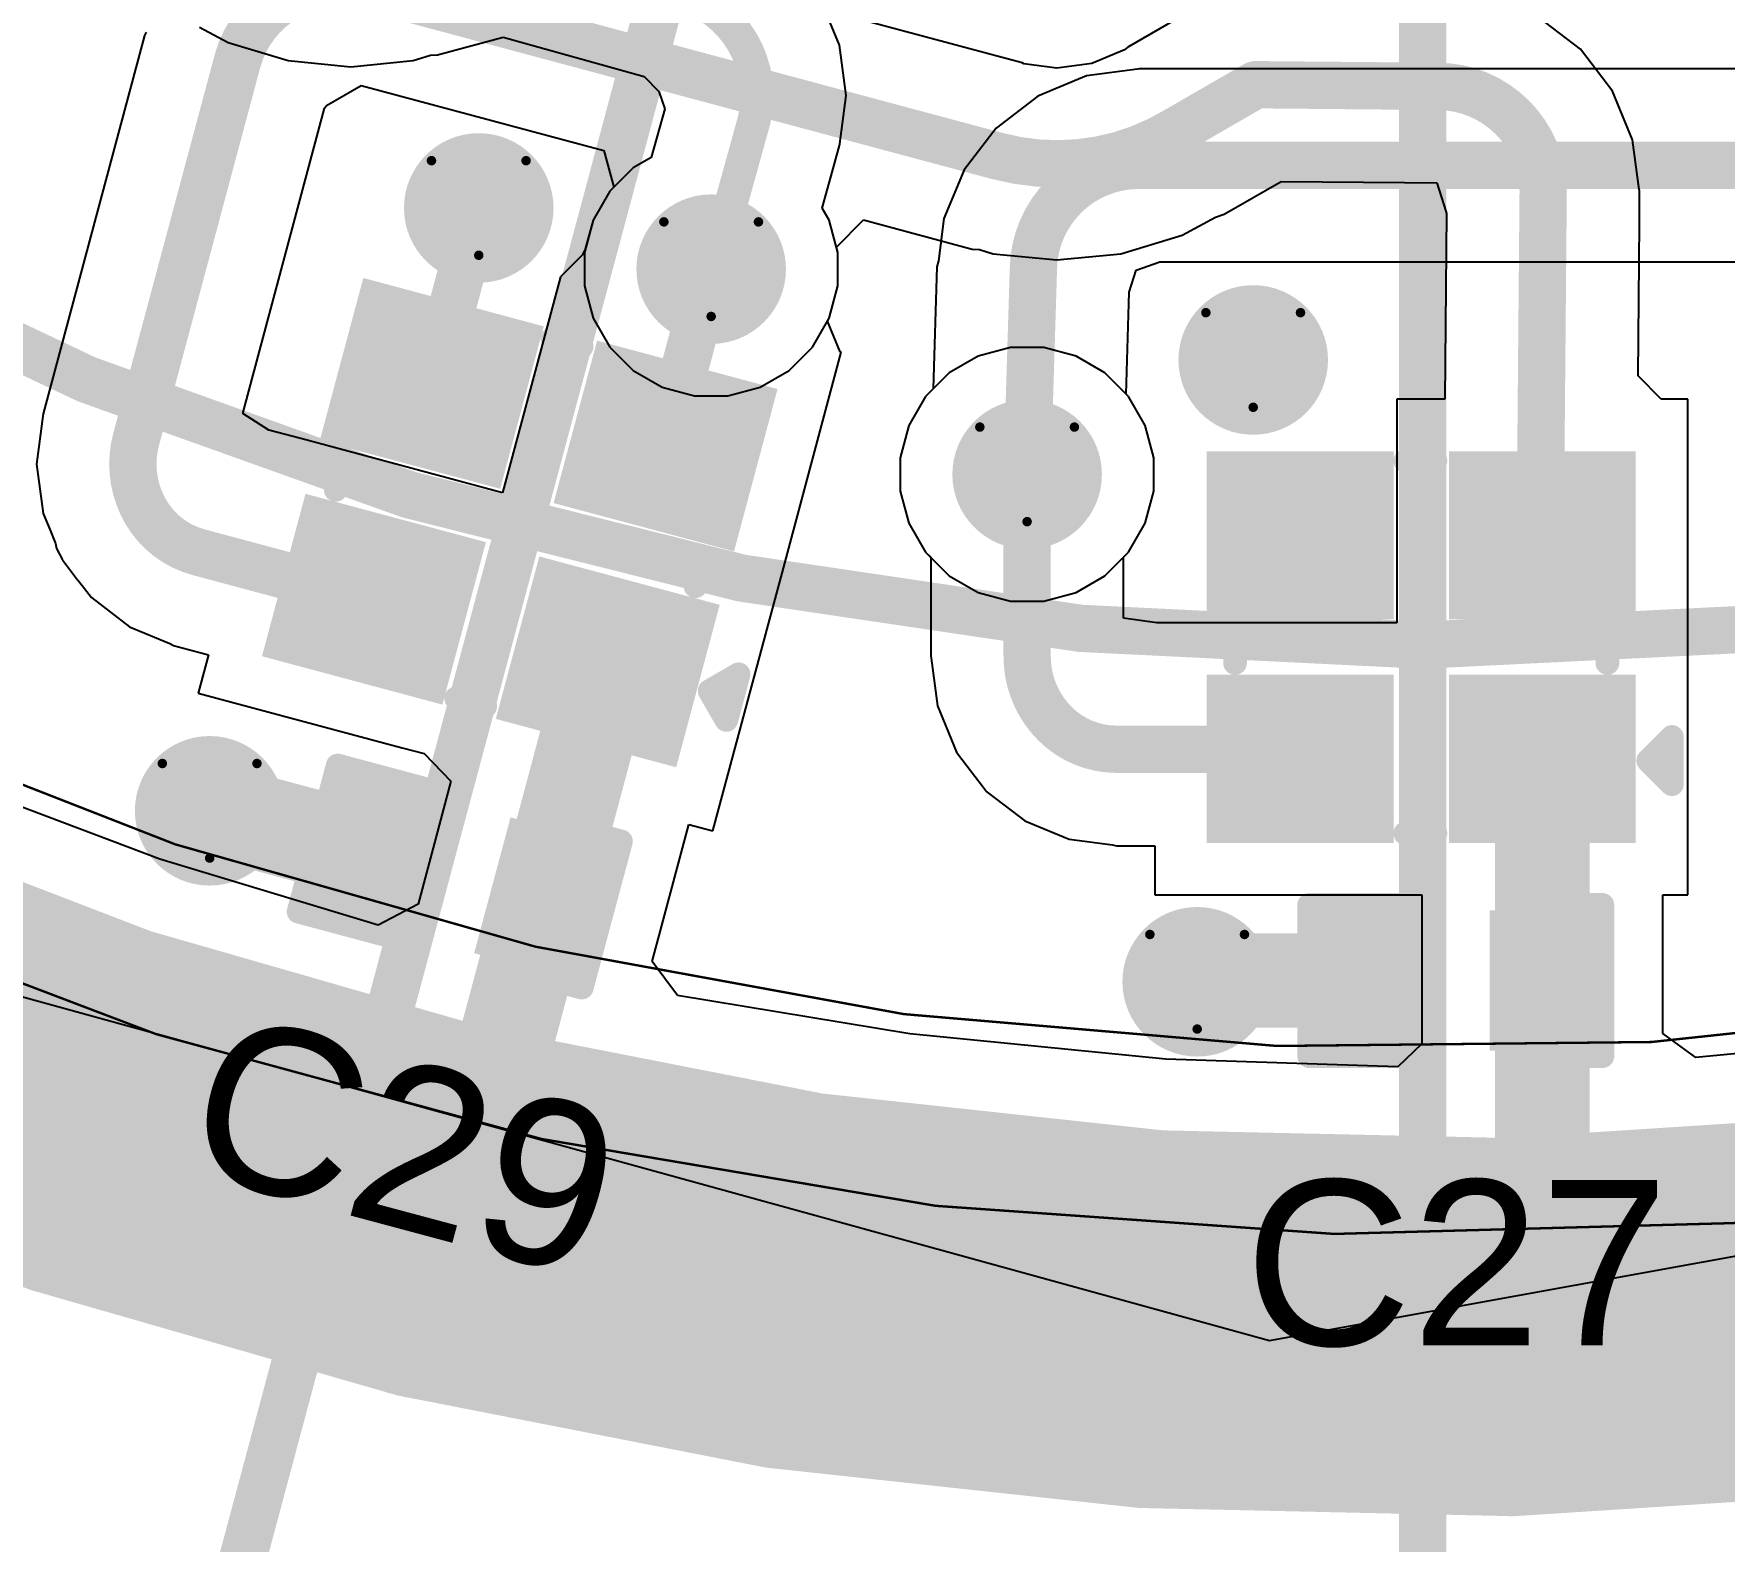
# Model space of a CAD drawing. Header units: inches. Extents: x -7 to 348, y -14 to 159.
# Drawn here: x 28.35 to 37.43, y -4.1 to 4 of the extents above; entities that cross this region are included whole.
import ezdxf

# ---------------------------------------------------------------- set-up
doc = ezdxf.new("R2010")
doc.units = ezdxf.units.IN
for name, color, linetype in [('Bottom Layer', 5, 'Continuous'), ('Bottom Solder', 6, 'Continuous'), ('Dimension', 6, 'Continuous'), ('Drill Drawing', 1, 'Continuous'), ('Fabrication', 76, 'Continuous'), ('Top Layer', 1, 'Continuous'), ('Top Overlay', 2, 'Continuous'), ('Top Paste', 8, 'Continuous'), ('Top Solder', 216, 'Continuous'), ('Via Holes', 16, 'Continuous')]:
    doc.layers.add(name, color=color, linetype=linetype)
doc.styles.add('Arial', font='', dxfattribs={"height": 0.2})
doc.styles.get('Arial').set_extended_font_data('Arial')

msp = doc.modelspace()

# ---------------------------------------------------------------- hatches: boundary and pattern name
at = {"layer": 'Bottom Layer'}
h = msp.add_hatch(color=5, dxfattribs=at)
edge = h.paths.add_edge_path()
edge.add_arc((30.74084022, 3.06484528), 0.2999994, 0, 360)
h = msp.add_hatch(color=5, dxfattribs=at)
edge = h.paths.add_edge_path()
edge.add_arc((31.98903178, 2.73615404), 0.2999994, 0, 360)
h = msp.add_hatch(color=5, dxfattribs=at)
edge = h.paths.add_edge_path()
edge.add_arc((34.90018674, 2.24858072), 0.2999994, 0, 360)
h = msp.add_hatch(color=5, dxfattribs=at)
edge = h.paths.add_edge_path()
edge.add_arc((33.68595498, 1.63403026), 0.2999994, 0, 360)
h = msp.add_hatch(color=5, dxfattribs=at)
edge = h.paths.add_edge_path()
edge.add_arc((29.2955345, -0.17275556), 0.2999994, 0, 360)
h = msp.add_hatch(color=5, dxfattribs=at)
edge = h.paths.add_edge_path()
edge.add_arc((34.5992577, -1.0909935), 0.2999994, 0, 360)
at = {"layer": 'Bottom Solder'}
h = msp.add_hatch(color=6, dxfattribs=at)
edge = h.paths.add_edge_path()
edge.add_arc((30.74084022, 3.06484528), 0.4015993999999999, 0, 360)
h = msp.add_hatch(color=6, dxfattribs=at)
edge = h.paths.add_edge_path()
edge.add_arc((31.98903178, 2.73615404), 0.4015993999999999, 0, 360)
h = msp.add_hatch(color=6, dxfattribs=at)
edge = h.paths.add_edge_path()
edge.add_arc((34.90018674, 2.24858072), 0.4015993999999999, 0, 360)
h = msp.add_hatch(color=6, dxfattribs=at)
edge = h.paths.add_edge_path()
edge.add_arc((33.68595498, 1.63403026), 0.4015993999999999, 0, 360)
h = msp.add_hatch(color=6, dxfattribs=at)
edge = h.paths.add_edge_path()
edge.add_arc((29.2955345, -0.17275556), 0.4015993999999999, 0, 360)
h = msp.add_hatch(color=6, dxfattribs=at)
edge = h.paths.add_edge_path()
edge.add_arc((34.5992577, -1.0909935), 0.4015993999999999, 0, 360)
at = {"layer": 'Top Layer'}
h = msp.add_hatch(color=1, dxfattribs=at)
edge = h.paths.add_edge_path()
edge.add_arc((30.74084022, 3.06484528), 0.2999994, 0, 360)
h = msp.add_hatch(color=1, dxfattribs=at)
edge = h.paths.add_edge_path()
edge.add_arc((31.98903178, 2.73615404), 0.2999994, 0, 360)
for points in [[(30.19266406881197, 2.564392089464854), (30.9654056378135, 2.357336610092935), (30.78423201118803, 1.681187430535146), (30.0114904421865, 1.888242909907064)], [(31.44836386881197, 2.227925909464854), (32.22110543781351, 2.020870430092935), (32.03993181118803, 1.344721250535146), (31.26719024218649, 1.551776729907064)], [(34.75263687, 1.65654101), (35.55263781, 1.65654101), (35.55263781, 0.95653987), (34.75263687, 0.95653987)], [(36.05263681, 1.65654101), (36.85263775, 1.65654101), (36.85263775, 0.95653987), (36.05263681, 0.95653987)], [(29.88208302881197, 1.405280869464854), (30.6548245978135, 1.198225390092935), (30.47365097118803, 0.5220762105351456), (29.70090940218649, 0.7291316899070646)], [(31.13778282881197, 1.068817229464854), (31.9105243978135, 0.8617617500929354), (31.72935077118802, 0.1856125705351457), (30.9566092021865, 0.3926680499070645)], [(34.75263687, 0.4565408699999999), (35.55263781, 0.4565408699999999), (35.55263781, -0.24346027), (34.75263687, -0.24346027)], [(36.05263681, 0.4565408699999999), (36.85263775, 0.4565408699999999), (36.85263775, -0.24346027), (36.05263681, -0.24346027)], [(29.88193234929027, -0.6516954561363429), (30.04628244293037, -0.03833255644278456), (30.48790373070973, -0.156664623863657), (30.32355363706963, -0.7700275235572154)], [(30.78970802929027, -0.8949360161363431), (30.95405812293037, -0.2815731164427845), (31.39567941070973, -0.399905183863657), (31.23132931706963, -1.013268083557215)], [(35.28963224, -1.40184378), (35.28963224, -0.76684378), (35.74683224, -0.76684378), (35.74683224, -1.40184378)], [(36.22943223999999, -1.4018514), (36.22943223999999, -0.7668514), (36.68663223999999, -0.7668514), (36.68663223999999, -1.4018514)]]:
    msp.add_hatch(color=1, dxfattribs=at).paths.add_polyline_path(points)
h = msp.add_hatch(color=1, dxfattribs=at)
edge = h.paths.add_edge_path()
edge.add_arc((34.90018674, 2.24858072), 0.2999994, 0, 360)
h = msp.add_hatch(color=1, dxfattribs=at)
edge = h.paths.add_edge_path()
edge.add_arc((33.68595498, 1.63403026), 0.2999994, 0, 360)
h = msp.add_hatch(color=1, dxfattribs=at)
edge = h.paths.add_edge_path()
edge.add_arc((29.2955345, -0.17275556), 0.2999994, 0, 360)
h = msp.add_hatch(color=1, dxfattribs=at)
edge = h.paths.add_edge_path()
edge.add_arc((34.5992577, -1.0909935), 0.2999994, 0, 360)
at = {"layer": 'Top Paste'}
for points in [[(30.19266406881197, 2.564392089464854), (30.9654056378135, 2.357336610092935), (30.78423201118803, 1.681187430535146), (30.0114904421865, 1.888242909907064)], [(31.44836386881197, 2.227925909464854), (32.22110543781351, 2.020870430092935), (32.03993181118803, 1.344721250535146), (31.26719024218649, 1.551776729907064)], [(34.75263687, 1.65654101), (35.55263781, 1.65654101), (35.55263781, 0.95653987), (34.75263687, 0.95653987)], [(36.05263681, 1.65654101), (36.85263775, 1.65654101), (36.85263775, 0.95653987), (36.05263681, 0.95653987)], [(29.88208302881197, 1.405280869464854), (30.6548245978135, 1.198225390092935), (30.47365097118803, 0.5220762105351456), (29.70090940218649, 0.7291316899070646)], [(31.13778282881197, 1.068817229464854), (31.9105243978135, 0.8617617500929354), (31.72935077118802, 0.1856125705351457), (30.9566092021865, 0.3926680499070645)], [(34.75263687, 0.4565408699999999), (35.55263781, 0.4565408699999999), (35.55263781, -0.24346027), (34.75263687, -0.24346027)], [(36.05263681, 0.4565408699999999), (36.85263775, 0.4565408699999999), (36.85263775, -0.24346027), (36.05263681, -0.24346027)], [(29.88193234929027, -0.6516954561363429), (30.04628244293037, -0.03833255644278456), (30.48790373070973, -0.156664623863657), (30.32355363706963, -0.7700275235572154)], [(30.78970802929027, -0.8949360161363431), (30.95405812293037, -0.2815731164427845), (31.39567941070973, -0.399905183863657), (31.23132931706963, -1.013268083557215)], [(35.28963224, -1.40184378), (35.28963224, -0.76684378), (35.74683224, -0.76684378), (35.74683224, -1.40184378)], [(36.22943223999999, -1.4018514), (36.22943223999999, -0.7668514), (36.68663223999999, -0.7668514), (36.68663223999999, -1.4018514)]]:
    msp.add_hatch(color=8, dxfattribs=at).paths.add_polyline_path(points)
at = {"layer": 'Top Solder'}
for points in [[(30.12082201984342, 2.68882616839824), (31.08983971674689, 2.429178659061489), (30.85607406015658, 1.55675335160176), (29.88705636325311, 1.816400860938511)], [(31.37652181984342, 2.35235998839824), (32.34553951674689, 2.092712479061489), (32.11177386015657, 1.22028717160176), (31.14275616325311, 1.479934680938511)], [(34.65103687, 1.75814101), (35.65423781, 1.75814101), (35.65423781, 0.85493987), (34.65103687, 0.85493987)], [(35.95103681, 1.75814101), (36.95423775, 1.75814101), (36.95423775, 0.85493987), (35.95103681, 0.85493987)], [(29.81024097984342, 1.52971494839824), (30.77925867674688, 1.270067439061489), (30.54549302015658, 0.3976421316017603), (29.57647532325311, 0.6572896409385113)], [(31.06594077984342, 1.19325130839824), (32.03495847674689, 0.9336037990614886), (31.80119282015658, 0.06117849160176025), (30.83217512325311, 0.3208260009385113)], [(34.65103687, 0.5581408699999999), (35.65423781, 0.5581408699999999), (35.65423781, -0.3450602699999999), (34.65103687, -0.3450602699999999)], [(35.95103681, 0.5581408699999999), (36.95423775, 0.5581408699999999), (36.95423775, -0.3450602699999999), (35.95103681, -0.3450602699999999)], [(29.80844780397615, -0.694121778154722), (30.00385612091199, 0.03515198887132615), (30.56138827602384, -0.114238301845278), (30.36597995908801, -0.8435120688713261)], [(30.71622348397615, -0.9373623381547219), (30.91163180091199, -0.2080885711286738), (31.46916395602384, -0.357478861845278), (31.27375563908801, -1.086752628871326)], [(35.22963236, -1.46184366), (35.22963236, -0.7068439), (35.80683212, -0.7068439), (35.80683212, -1.46184366)], [(36.16943236, -1.46185128), (36.16943236, -0.70685152), (36.74663212, -0.70685152), (36.74663212, -1.46185128)]]:
    msp.add_hatch(color=216, dxfattribs=at).paths.add_polyline_path(points)
at = {"layer": 'Via Holes'}
h = msp.add_hatch(color=7, dxfattribs=at)
edge = h.paths.add_edge_path()
edge.add_arc((30.74084022, 3.06484528), 0.1499997, 0, 360)
h = msp.add_hatch(color=7, dxfattribs=at)
edge = h.paths.add_edge_path()
edge.add_arc((31.98903178, 2.73615404), 0.1499997, 0, 360)
h = msp.add_hatch(color=7, dxfattribs=at)
edge = h.paths.add_edge_path()
edge.add_arc((34.90018674, 2.24858072), 0.1499997, 0, 360)
h = msp.add_hatch(color=7, dxfattribs=at)
edge = h.paths.add_edge_path()
edge.add_arc((33.68595498, 1.63403026), 0.1499997, 0, 360)
h = msp.add_hatch(color=7, dxfattribs=at)
edge = h.paths.add_edge_path()
edge.add_arc((29.2955345, -0.17275556), 0.1499997, 0, 360)
h = msp.add_hatch(color=7, dxfattribs=at)
edge = h.paths.add_edge_path()
edge.add_arc((34.5992577, -1.0909935), 0.1499997, 0, 360)

# ---------------------------------------------------------------- linework, layer by layer
at = {"layer": 'Bottom Layer'}
for p, q in [((32.67838524, 3.93915646), (32.57382868, 4.19157658)), ((29.24179572, 4.03659848), (29.39568162, 3.9543482)), ((29.39568162, 3.9543482), (29.71801524, 3.85656836)), ((30.51981958, 3.88720584), (30.8715537, 3.98144746)), ((30.8715537, 3.98144746), (31.6297564, 3.77072906)), ((32.71404683999999, 3.66827308), (32.67838524, 3.93915646)), ((29.71801524, 3.85656836), (30.05323174, 3.82355344)), ((30.05323174, 3.82355344), (30.38844824, 3.85656836)), ((30.38844824, 3.85656836), (30.4810795, 3.88466838)), ((30.4810795, 3.88466838), (30.51981958, 3.88720584)), ((31.6297564, 3.77072906), (31.70858276, 3.69009422)), ((34.00550222, 3.77416568), (33.74407017999999, 3.66587532)), ((34.27835918, 3.81008636), (34.00550222, 3.77416568)), ((34.28684786, 3.81177546), (34.27835918, 3.81008636)), ((37.79226884, 3.811778), (34.28684786, 3.81177546)), ((31.70858276, 3.69009422), (31.73961648, 3.597752519999999)), ((32.67992194, 3.40907878), (32.71404683999999, 3.66827308)), ((33.74407017999999, 3.66587532), (33.51957482, 3.49361252)), ((31.73961648, 3.597752519999999), (31.66722902, 3.33671418)), ((33.51957482, 3.49361252), (33.34731202, 3.26911716)), ((32.63417908, 3.23783198), (32.679005, 3.39946742)), ((32.679005, 3.39946742), (32.67992701999999, 3.40907878)), ((32.67992701999999, 3.40907878), (32.67992194, 3.40907878)), ((31.57088681999999, 3.28109072), (31.44409509999999, 3.154299)), ((31.66722902, 3.33671418), (31.57088681999999, 3.28109072)), ((33.34731202, 3.26911716), (33.23902166, 3.00768512)), ((32.58601814, 3.06414678), (32.63417908, 3.23783198)), ((31.44409509999999, 3.154299), (31.35444072, 2.99901102)), ((31.35444072, 2.99901102), (31.30803238, 2.82580842)), ((32.62362284, 2.99901102), (32.58601814, 3.06414678)), ((32.67003118, 2.82580842), (32.62362284, 2.99901102)), ((33.23902166, 3.00768512), (33.20923, 2.78137874)), ((31.30803238, 2.82580842), (31.30803238, 2.64649966)), ((32.67003118, 2.64649966), (32.67003118, 2.82580842)), ((33.20182081999999, 2.7492833), (33.18177514, 2.09293206)), ((33.20923, 2.78137874), (33.20182081999999, 2.7492833)), ((34.2340311, 2.61255002), (34.27209554, 2.73025362)), ((34.27209554, 2.73025362), (34.39836656, 2.77587202)), ((34.39836656, 2.77587202), (37.79225868, 2.77587456)), ((31.30803238, 2.64649966), (31.35444072, 2.47329706)), ((32.62362284, 2.47329706), (32.67003118, 2.64649966)), ((34.21733313999999, 2.06573374), (34.2340311, 2.61255002)), ((31.35444072, 2.47329706), (31.44409509999999, 2.31800908)), ((32.53396846, 2.31800908), (32.62362284, 2.47329706)), ((31.44409509999999, 2.31800908), (31.57088681999999, 2.19121736)), ((32.40717674, 2.19121736), (32.53396846, 2.31800908)), ((31.57088681999999, 2.19121736), (31.7261748, 2.10156298)), ((32.25188876, 2.10156298), (32.40717674, 2.19121736)), ((31.7261748, 2.10156298), (31.8993774, 2.05515464)), ((32.07868616, 2.05515464), (32.25188876, 2.10156298)), ((33.18177514, 2.09293206), (33.1410183, 2.05217522)), ((31.8993774, 2.05515464), (32.07868616, 2.05515464)), ((33.1410183, 2.05217522), (33.05136392, 1.89688724)), ((34.23089166, 2.05217522), (34.21733313999999, 2.06573374)), ((34.32054604, 1.89688724), (34.23089166, 2.05217522)), ((33.05136392, 1.89688724), (33.00495557999999, 1.72368464)), ((34.36695438, 1.72368464), (34.32054604, 1.89688724)), ((33.00495557999999, 1.72368464), (33.00495557999999, 1.54437588)), ((34.36695438, 1.54437588), (34.36695438, 1.72368464)), ((33.00495557999999, 1.54437588), (33.05136392, 1.37117328)), ((34.32054604, 1.37117328), (34.36695438, 1.54437588)), ((33.05136392, 1.37117328), (33.1410183, 1.2158853)), ((34.23089166, 1.2158853), (34.32054604, 1.37117328)), ((33.1410183, 1.2158853), (33.26781002, 1.08909358)), ((34.10409994, 1.08909358), (34.23089166, 1.2158853)), ((33.26781002, 1.08909358), (33.423098, 0.9994392)), ((33.423098, 0.9994392), (33.5963006, 0.95303086)), ((33.77560936, 0.95303086), (33.94881196, 0.9994392)), ((33.94881196, 0.9994392), (34.10409994, 1.08909358)), ((33.5963006, 0.95303086), (33.77560936, 0.95303086))]:
    msp.add_line(p, q, dxfattribs=at)
for points in [[(31.81510274, 4.2164889, 0.1778, 0.1778, -0.4105589686091919), (32.21745652, 3.52746818, 0.1778, 0.1778, 0)], [(31.99724614, 2.73387566, 0.1778, 0.1778, 0), (32.21731936, 3.52749358, 0.1778, 0.1778, 0)], [(33.71939662, 2.7334718, 0.254, 0.254, -0.4113535420624389), (34.2868504, 3.29382628, 0.254, 0.254, 0)], [(34.28684786, 3.29382374, 0.254, 0.254, 0), (37.79226884, 3.29382628, 0.254, 0.254, 0)], [(33.68595498, 1.63403026, 0.254, 0.254, 0), (33.71953124, 2.7334718, 0.254, 0.254, 0)]]:
    msp.add_lwpolyline(points, format="xyseb", dxfattribs=at)
for points in [[(32.17286936, 3.52749358, 0.08889999999999999, 0.08889999999999999, 1), (32.26176936, 3.52749358, 0.08889999999999999, 0.08889999999999999, 1)], [(32.17300652, 3.52746818, 0.08889999999999999, 0.08889999999999999, 1), (32.26190652, 3.52746818, 0.08889999999999999, 0.08889999999999999, 1)], [(34.22334786, 3.29382374, 0.127, 0.127, 1), (34.35034786, 3.29382374, 0.127, 0.127, 1)], [(34.22335039999999, 3.29382628, 0.127, 0.127, 1), (34.3503504, 3.29382628, 0.127, 0.127, 1)], [(31.95279614, 2.73387566, 0.08889999999999999, 0.08889999999999999, 1), (32.04169614, 2.73387566, 0.08889999999999999, 0.08889999999999999, 1)], [(33.65589661999999, 2.7334718, 0.127, 0.127, 1), (33.78289662, 2.7334718, 0.127, 0.127, 1)], [(33.65603124, 2.7334718, 0.127, 0.127, 1), (33.78303124, 2.7334718, 0.127, 0.127, 1)], [(33.62245497999999, 1.63403026, 0.127, 0.127, 1), (33.74945498, 1.63403026, 0.127, 0.127, 1)]]:
    msp.add_lwpolyline(points, format="xyseb", close=True, dxfattribs=at)
at = {"layer": 'Dimension'}
for points in [[(35.81033478, 46.4669251, 0.254, 0.254, 0), (35.81100533999999, -6.45006076, 0.254, 0.254, 0)], [(29.16305064, -5.34743914, 0.254, 0.254, 0), (42.36282611999999, 43.91477628, 0.254, 0.254, 0)]]:
    msp.add_lwpolyline(points, format="xyseb", dxfattribs=at)
for points in [[(58.31000022, 19.46699942, 0.254, 0.254, 1), (13.30999878, 19.46699942, 0.254, 0.254, 1)], [(54.56033537999999, 19.46692576, 0.254, 0.254, 1), (17.06033418, 19.46692576, 0.254, 0.254, 1)]]:
    msp.add_lwpolyline(points, format="xyseb", close=True, dxfattribs=at)
at = {"layer": 'Drill Drawing'}
for points in [[(30.48684022, 3.31884528, 0.0508, 0.0508, 0), (30.99484022, 3.31884528, 0.0508, 0.0508, 0)], [(30.48684022, 3.31884528, 0.0508, 0.0508, 0), (30.74084022, 2.81084528, 0.0508, 0.0508, 0)], [(30.74084022, 2.81084528, 0.0508, 0.0508, 0), (30.99484022, 3.31884528, 0.0508, 0.0508, 0)], [(31.73503178, 2.99015404, 0.0508, 0.0508, 0), (32.24303178, 2.99015404, 0.0508, 0.0508, 0)], [(31.73503178, 2.99015404, 0.0508, 0.0508, 0), (31.98903178, 2.48215404, 0.0508, 0.0508, 0)], [(31.98903178, 2.48215404, 0.0508, 0.0508, 0), (32.24303178, 2.99015404, 0.0508, 0.0508, 0)], [(34.64618674, 2.50258072, 0.0508, 0.0508, 0), (35.15418674, 2.50258072, 0.0508, 0.0508, 0)], [(34.64618674, 2.50258072, 0.0508, 0.0508, 0), (34.90018674, 1.99458072, 0.0508, 0.0508, 0)], [(34.90018674, 1.99458072, 0.0508, 0.0508, 0), (35.15418674, 2.50258072, 0.0508, 0.0508, 0)], [(33.43195498, 1.88803026, 0.0508, 0.0508, 0), (33.93995498, 1.88803026, 0.0508, 0.0508, 0)], [(33.43195498, 1.88803026, 0.0508, 0.0508, 0), (33.68595498, 1.38003026, 0.0508, 0.0508, 0)], [(33.68595498, 1.38003026, 0.0508, 0.0508, 0), (33.93995498, 1.88803026, 0.0508, 0.0508, 0)], [(29.0415345, 0.08124443999999999, 0.0508, 0.0508, 0), (29.5495345, 0.08124443999999999, 0.0508, 0.0508, 0)], [(29.0415345, 0.08124443999999999, 0.0508, 0.0508, 0), (29.2955345, -0.42675556, 0.0508, 0.0508, 0)], [(29.2955345, -0.42675556, 0.0508, 0.0508, 0), (29.5495345, 0.08124443999999999, 0.0508, 0.0508, 0)], [(34.3452577, -0.8369935000000001, 0.0508, 0.0508, 0), (34.8532577, -0.8369935000000001, 0.0508, 0.0508, 0)], [(34.3452577, -0.8369935000000001, 0.0508, 0.0508, 0), (34.5992577, -1.3449935, 0.0508, 0.0508, 0)], [(34.5992577, -1.3449935, 0.0508, 0.0508, 0), (34.8532577, -0.8369935000000001, 0.0508, 0.0508, 0)]]:
    msp.add_lwpolyline(points, format="xyseb", dxfattribs=at)
for points in [[(30.47414022, 3.31884528, 0.0254, 0.0254, 1), (30.49954022, 3.31884528, 0.0254, 0.0254, 1)], [(30.47414022, 3.31884528, 0.0254, 0.0254, 1), (30.49954022, 3.31884528, 0.0254, 0.0254, 1)], [(30.98214022, 3.31884528, 0.0254, 0.0254, 1), (31.00754022, 3.31884528, 0.0254, 0.0254, 1)], [(30.98214022, 3.31884528, 0.0254, 0.0254, 1), (31.00754022, 3.31884528, 0.0254, 0.0254, 1)], [(31.72233178, 2.99015404, 0.0254, 0.0254, 1), (31.74773178, 2.99015404, 0.0254, 0.0254, 1)], [(31.72233178, 2.99015404, 0.0254, 0.0254, 1), (31.74773178, 2.99015404, 0.0254, 0.0254, 1)], [(32.23033178, 2.99015404, 0.0254, 0.0254, 1), (32.25573178, 2.99015404, 0.0254, 0.0254, 1)], [(32.23033178, 2.99015404, 0.0254, 0.0254, 1), (32.25573178, 2.99015404, 0.0254, 0.0254, 1)], [(30.72814022, 2.81084528, 0.0254, 0.0254, 1), (30.75354022, 2.81084528, 0.0254, 0.0254, 1)], [(30.72814022, 2.81084528, 0.0254, 0.0254, 1), (30.75354022, 2.81084528, 0.0254, 0.0254, 1)], [(31.97633178, 2.48215404, 0.0254, 0.0254, 1), (32.00173178, 2.48215404, 0.0254, 0.0254, 1)], [(31.97633178, 2.48215404, 0.0254, 0.0254, 1), (32.00173178, 2.48215404, 0.0254, 0.0254, 1)], [(34.63348674, 2.50258072, 0.0254, 0.0254, 1), (34.65888674, 2.50258072, 0.0254, 0.0254, 1)], [(34.63348674, 2.50258072, 0.0254, 0.0254, 1), (34.65888674, 2.50258072, 0.0254, 0.0254, 1)], [(35.14148674, 2.50258072, 0.0254, 0.0254, 1), (35.16688674, 2.50258072, 0.0254, 0.0254, 1)], [(35.14148674, 2.50258072, 0.0254, 0.0254, 1), (35.16688674, 2.50258072, 0.0254, 0.0254, 1)], [(34.88748674, 1.99458072, 0.0254, 0.0254, 1), (34.91288674, 1.99458072, 0.0254, 0.0254, 1)], [(34.88748674, 1.99458072, 0.0254, 0.0254, 1), (34.91288674, 1.99458072, 0.0254, 0.0254, 1)], [(33.41925498, 1.88803026, 0.0254, 0.0254, 1), (33.44465498, 1.88803026, 0.0254, 0.0254, 1)], [(33.41925498, 1.88803026, 0.0254, 0.0254, 1), (33.44465498, 1.88803026, 0.0254, 0.0254, 1)], [(33.92725497999999, 1.88803026, 0.0254, 0.0254, 1), (33.95265498, 1.88803026, 0.0254, 0.0254, 1)], [(33.92725497999999, 1.88803026, 0.0254, 0.0254, 1), (33.95265498, 1.88803026, 0.0254, 0.0254, 1)], [(33.67325498, 1.38003026, 0.0254, 0.0254, 1), (33.69865498, 1.38003026, 0.0254, 0.0254, 1)], [(33.67325498, 1.38003026, 0.0254, 0.0254, 1), (33.69865498, 1.38003026, 0.0254, 0.0254, 1)], [(29.02883449999999, 0.08124443999999999, 0.0254, 0.0254, 1), (29.0542345, 0.08124443999999999, 0.0254, 0.0254, 1)], [(29.02883449999999, 0.08124443999999999, 0.0254, 0.0254, 1), (29.0542345, 0.08124443999999999, 0.0254, 0.0254, 1)], [(29.5368345, 0.08124443999999999, 0.0254, 0.0254, 1), (29.5622345, 0.08124443999999999, 0.0254, 0.0254, 1)], [(29.5368345, 0.08124443999999999, 0.0254, 0.0254, 1), (29.5622345, 0.08124443999999999, 0.0254, 0.0254, 1)], [(29.2828345, -0.42675556, 0.0254, 0.0254, 1), (29.3082345, -0.42675556, 0.0254, 0.0254, 1)], [(29.2828345, -0.42675556, 0.0254, 0.0254, 1), (29.3082345, -0.42675556, 0.0254, 0.0254, 1)], [(34.3325577, -0.8369935000000001, 0.0254, 0.0254, 1), (34.35795769999999, -0.8369935000000001, 0.0254, 0.0254, 1)], [(34.3325577, -0.8369935000000001, 0.0254, 0.0254, 1), (34.35795769999999, -0.8369935000000001, 0.0254, 0.0254, 1)], [(34.8405577, -0.8369935000000001, 0.0254, 0.0254, 1), (34.8659577, -0.8369935000000001, 0.0254, 0.0254, 1)], [(34.8405577, -0.8369935000000001, 0.0254, 0.0254, 1), (34.8659577, -0.8369935000000001, 0.0254, 0.0254, 1)], [(34.5865577, -1.3449935, 0.0254, 0.0254, 1), (34.6119577, -1.3449935, 0.0254, 0.0254, 1)], [(34.5865577, -1.3449935, 0.0254, 0.0254, 1), (34.6119577, -1.3449935, 0.0254, 0.0254, 1)]]:
    msp.add_lwpolyline(points, format="xyseb", close=True, dxfattribs=at)
at = {"layer": 'Fabrication'}
for points in [[(53.19354867999999, 31.33267292, 0.0127, 0.0127, -1.167099627659095), (15.6750893, 13.58702642, 0.0127, 0.0127, 0)], [(53.19354867999999, 31.33267292, 0.0127, 0.0127, -1.167099627659095), (15.6750893, 13.58702642, 0.0127, 0.0127, 0)], [(53.19354867999999, 31.33267292, 0.0127, 0.0127, -1.167099627659095), (15.6750893, 13.58702642, 0.0127, 0.0127, 0)], [(53.19354867999999, 31.33267292, 0.0127, 0.0127, -1.167099627659095), (15.6750893, 13.58702642, 0.0127, 0.0127, 0)], [(54.51114574, 31.13829434, 0.0127, 0.0127, -1.205705075990638), (14.17744688, 15.54997652, 0.0127, 0.0127, 0)], [(54.51114574, 31.13829434, 0.0127, 0.0127, -1.205705075990638), (14.17744688, 15.54997652, 0.0127, 0.0127, 0)]]:
    msp.add_lwpolyline(points, format="xyseb", dxfattribs=at)
at = {"layer": 'Top Layer'}
for p, q in [((33.65892176, 3.8445186), (30.27294936, 4.75178628)), ((34.65483798, 4.175506), (34.22624092, 3.9280592)), ((36.65717586, 3.91737088), (36.43245444, 4.089803859999999)), ((28.95455982, 4.009339199999999), (28.94557076, 3.99110962)), ((28.94557076, 3.99110962), (28.40099222, 1.95867528)), ((34.20862855999999, 3.9136574), (34.03362764, 3.84117088)), ((34.21817896, 3.92098784), (34.20862855999999, 3.9136574)), ((34.22624092, 3.9280592), (34.21817896, 3.92098784)), ((36.82960884, 3.69264946), (36.65717586, 3.91737088)), ((33.66850518, 3.83979166), (33.65892176, 3.8445186)), ((33.8458302, 3.81644652), (33.66850518, 3.83979166)), ((34.03362764, 3.84117088), (33.8458302, 3.81644652)), ((29.9226224, 3.615527439999999), (30.10961466, 3.72310406)), ((30.10961466, 3.72310406), (31.41237812, 3.37402932)), ((36.93800333999999, 3.43096088), (36.82960884, 3.69264946)), ((29.47409904, 1.9611467), (29.9132244, 3.600013119999999)), ((29.9132244, 3.600013119999999), (29.9226224, 3.615527439999999)), ((31.41237812, 3.37402932), (31.46551492, 3.17571882)), ((36.97310106, 3.16434724), (36.93800333999999, 3.43096088)), ((34.74418755999999, 3.03093628), (35.05036424, 3.20770504)), ((35.05036424, 3.20770504), (35.71254224, 3.20156332)), ((35.71254224, 3.20156332), (35.885882, 3.19995296)), ((35.885882, 3.19995296), (35.93496496, 3.04792888)), ((31.44409509999999, 3.154299), (31.35444072, 2.99901102)), ((31.46551492, 3.17571882), (31.44409509999999, 3.154299)), ((36.97349984, 3.16225174), (36.97310106, 3.16434724)), ((36.9744625, 3.1622619), (36.97349984, 3.16225174)), ((36.97400022, 2.98509182), (36.97546072, 3.15195966)), ((36.97561566, 3.15647832), (36.9744625, 3.1622619)), ((36.97521434, 3.15449204), (36.97561566, 3.15647832)), ((36.97546072, 3.15195966), (36.97521434, 3.15449204)), ((31.35444072, 2.99901102), (31.31258914, 2.8428188)), ((32.6621902, 2.85506922), (32.80736644, 3.00024546)), ((32.80736644, 3.00024546), (33.39080952, 2.843911)), ((34.51803104, 2.91920422), (34.69726614, 3.01500794)), ((34.69726614, 3.01500794), (34.74418755999999, 3.03093628)), ((35.93850064, 3.0359096), (35.92980622, 2.03753974)), ((35.93496496, 3.04792888), (35.93850064, 3.0359096)), ((34.1885143, 2.8192476), (34.51803104, 2.91920422)), ((36.96684758, 2.16381076), (36.97400022, 2.98509182)), ((31.31258914, 2.8428188), (31.29584546, 2.81191208)), ((32.67003118, 2.82580842), (32.6621902, 2.85506922)), ((32.67003118, 2.64649966), (32.67003118, 2.82580842)), ((33.39080952, 2.843911), (33.43039288, 2.84131766)), ((33.43039288, 2.84131766), (33.5031461, 2.8192476)), ((33.5031461, 2.8192476), (33.8458302, 2.78549608)), ((33.8458302, 2.78549608), (34.1885143, 2.8192476)), ((31.29584546, 2.81191208), (31.17895466, 2.69455138)), ((31.17895466, 2.69454376), (30.86837362, 1.5354427)), ((31.17895466, 2.69455138), (31.17894958, 2.69454884)), ((31.17894958, 2.69454884), (31.17895466, 2.69454376)), ((32.62362284, 2.47329706), (32.67003118, 2.64649966)), ((32.61371938, 2.45614444), (32.62362284, 2.47329706)), ((32.6817609, 2.29187756), (32.61371938, 2.45614444)), ((32.37714886, 1.13116868), (32.68773244, 2.29027736)), ((32.68773244, 2.29027736), (32.6817609, 2.29187756)), ((33.5963006, 2.31502966), (33.423098, 2.26862132)), ((33.77560936, 2.31502966), (33.5963006, 2.31502966)), ((33.94881196, 2.26862132), (33.77560936, 2.31502966)), ((33.26781002, 2.17896694), (33.1410183, 2.05217522)), ((33.423098, 2.26862132), (33.26781002, 2.17896694)), ((34.10409994, 2.17896694), (33.94881196, 2.26862132)), ((34.23089166, 2.05217522), (34.10409994, 2.17896694)), ((37.09202386, 2.03753974), (36.96684758, 2.16381076)), ((33.1410183, 2.05217522), (33.05136392, 1.89688724)), ((34.32054604, 1.89688724), (34.23089166, 2.05217522)), ((35.92980622, 2.03753974), (35.67163807999999, 2.03753974)), ((35.67163807999999, 2.03753974), (35.67163807999999, 0.8375396)), ((37.23363647999999, 2.03753974), (37.09202386, 2.03753974)), ((37.23363647999999, 0.57554114), (37.23363647999999, 2.03753974)), ((28.40021498, 1.94686174), (28.36635424, 1.68965626)), ((28.40099222, 1.95867528), (28.40021498, 1.94686174)), ((29.61267636, 1.87190888), (29.47409904, 1.9611467)), ((29.784421, 1.82588662), (29.61267636, 1.87190888)), ((30.86837362, 1.5354427), (29.784421, 1.82588662)), ((33.05136392, 1.89688724), (33.00495557999999, 1.72368464)), ((34.36695438, 1.72368464), (34.32054604, 1.89688724)), ((28.36635424, 1.68965626), (28.40137576, 1.42363444)), ((33.00495557999999, 1.72368464), (33.00495557999999, 1.54437588)), ((34.36695438, 1.54437588), (34.36695438, 1.72368464)), ((33.00495557999999, 1.54437588), (33.05136392, 1.37117328)), ((34.32054604, 1.37117328), (34.36695438, 1.54437588)), ((28.40137576, 1.42363444), (28.43846738, 1.33408928)), ((33.05136392, 1.37117328), (33.1410183, 1.2158853)), ((34.23089166, 1.2158853), (34.32054604, 1.37117328)), ((28.43846738, 1.33408928), (28.46805584, 1.262634)), ((28.46805584, 1.262634), (28.47351176, 1.23517406)), ((28.47351176, 1.23517406), (28.50271922, 1.1789664)), ((33.1410183, 1.2158853), (33.16800071999999, 1.18890288)), ((33.16800071999999, 1.18890288), (33.16799564, 0.65881758)), ((34.20390162, 0.8618347000000001), (34.20390416, 1.1888978)), ((34.20390416, 1.1888978), (34.23089166, 1.2158853)), ((28.50271922, 1.1789664), (28.50405018, 1.17573806)), ((28.50405018, 1.17573806), (28.5051246, 1.17433852)), ((28.5051246, 1.17433852), (28.50513222, 1.1743436)), ((28.50513222, 1.1743436), (28.50552846, 1.1744325)), ((28.50552846, 1.1744325), (28.58579754, 1.06713782)), ((31.99875744, -0.2810129), (32.3771514, 1.13116868)), ((32.3771514, 1.13116868), (32.37714886, 1.13116868)), ((28.58579754, 1.06713782), (28.59001648, 1.06432096)), ((28.59001648, 1.06432096), (28.61083432, 1.0371963)), ((28.61083432, 1.0371963), (28.66080374, 0.9720757799999998)), ((28.66080374, 0.9720757799999998), (28.864687, 0.8156295599999999)), ((34.38170161999999, 0.8375396), (34.20390162, 0.8618347000000001)), ((35.67163807999999, 0.8375396), (34.38170161999999, 0.8375396)), ((28.864687, 0.8156295599999999), (29.0812855, 0.72591168)), ((29.0812855, 0.72591168), (29.10181378, 0.7157872399999999)), ((29.10181378, 0.7157872399999999), (29.28942326, 0.66551556)), ((29.28942326, 0.66551556), (29.2342824, 0.45972476)), ((33.16799564, 0.65881758), (33.17036292, 0.64691514)), ((33.17036292, 0.64691514), (33.20417032, 0.39011606)), ((37.23363647999999, -0.624459), (37.23363647999999, 0.57554114)), ((29.2342824, 0.45972476), (30.32994188, 0.16614394)), ((33.20417032, 0.39011606), (33.30685236, 0.14222222)), ((30.32994188, 0.16614394), (30.44724924, 0.13471144)), ((30.44724924, 0.13471144), (30.59134344, -0.014478)), ((33.30685236, 0.14222222), (33.36444178, 0.06717284)), ((23.93499912, 0.0294005), (34.98801485999999, -3.01798228)), ((29.02793788, -0.43214798), (27.7355935, 0.05425694)), ((33.36444178, 0.06717284), (33.4465676, -0.04080763999999999)), ((30.59134344, -0.014478), (30.49548384, -0.3722293799999999)), ((33.4465676, -0.04080763999999999), (33.46742099999999, -0.06823201999999999)), ((33.46742099999999, -0.06823201999999999), (33.46999148, -0.07208265999999999)), ((33.46999148, -0.07208265999999999), (33.47072808, -0.07258558)), ((33.47072808, -0.07258558), (33.4707357, -0.07258049999999999)), ((33.4707357, -0.07258049999999999), (33.47077634, -0.07260844)), ((33.47077634, -0.07260844), (33.60638186, -0.17467326)), ((33.60638186, -0.17467326), (33.67431924, -0.22680422)), ((31.74624588, -0.70737222), (31.86975084, -0.24644604)), ((31.86975084, -0.24644604), (31.99875744, -0.2810129)), ((33.67431924, -0.22680422), (33.91174574, -0.32515048)), ((33.91174574, -0.32515048), (34.14406684, -0.35573462)), ((34.14406684, -0.35573462), (34.16663981999999, -0.3602253399999999)), ((34.16663981999999, -0.3602253399999999), (34.37163813999999, -0.3602253399999999)), ((34.37163813999999, -0.3602253399999999), (34.37163813999999, -0.624459)), ((30.20008438, -0.78771242), (29.02793788, -0.43214798)), ((30.49548384, -0.37224208), (30.46669548, -0.47968408)), ((30.49548384, -0.3722293799999999), (30.49548384, -0.37224208)), ((30.46669294, -0.47968916), (30.41461278, -0.6740575799999999)), ((30.46669548, -0.47968408), (30.46669294, -0.47968916)), ((34.37163813999999, -0.624459), (35.80519636, -0.624459)), ((35.80519636, -0.624459), (35.80519636, -1.4239875)), ((37.1000782, -1.36913112), (37.1000782, -0.624459)), ((37.1000782, -0.624459), (37.23363647999999, -0.624459)), ((30.41461278, -0.6740575799999999), (30.20008438, -0.78771242)), ((31.71745498, -0.8148142199999999), (31.7462408, -0.70738492)), ((31.7462408, -0.70738492), (31.74624588, -0.70737222)), ((31.67241062, -0.9829317399999999), (31.71745498, -0.81482438)), ((31.71745498, -0.81482438), (31.71745498, -0.8148142199999999)), ((31.80762244, -1.1652885), (31.67241062, -0.9829317399999999)), ((33.0565125, -1.37147808), (31.80762244, -1.1652885)), ((34.98801485999999, -3.01798228), (45.47419911999999, -1.1135995)), ((34.43071345999999, -1.50682706), (33.0565125, -1.37147808)), ((35.80519636, -1.4239875), (35.67743182, -1.54763978)), ((37.27788074, -1.49826472), (37.1000782, -1.36913112)), ((38.5651375, -1.37147808), (37.27788074, -1.49826472)), ((35.67743182, -1.54763978), (34.43071345999999, -1.50682706))]:
    msp.add_line(p, q, dxfattribs=at)
for points in [[(29.44574248, 3.85709414, 0.254, 0.254, -0.411353542062439), (30.13889324, 4.25148756, 0.254, 0.254, 0)], [(30.13889324, 4.25148248, 0.254, 0.254, 0), (33.52486563999999, 3.3442148, 0.254, 0.254, 0)], [(28.90164654, 1.8259298, 0.254, 0.254, 0), (29.44587456, 3.85705604, 0.254, 0.254, 0)], [(34.48521424, 3.47949774, 0.254, 0.254, 0), (34.9138113, 3.72694454, 0.254, 0.254, 0)], [(34.9138113, 3.72694454, 0.254, 0.254, 0), (35.89068514, 3.717884359999999, 0.254, 0.254, 0)], [(35.8906826, 3.717886899999999, 0.254, 0.254, -0.4105589686091917), (36.45765632, 3.15647832, 0.254, 0.254, 0)], [(34.4852117, 3.4794952, 0.254, 0.254, -0.2036222772454965), (33.52486818, 3.34420972, 0.254, 0.254, 0)], [(36.44185752, 1.35772652, 0.254, 0.254, 0), (36.4575217, 3.1564707, 0.254, 0.254, 0)], [(30.48844804, 2.12278976, 0.254, 0.254, 0), (30.74086054, 3.0647894, 0.254, 0.254, 0)], [(31.73664214, 1.79409598, 0.254, 0.254, 0), (31.98905209999999, 2.73609054, 0.254, 0.254, 0)], [(28.95204776, 1.43338804, 0.254, 0.254, -0.2007135270102288), (28.90126046, 1.82450486, 0.254, 0.254, 0)], [(28.901263, 1.82449978, 0.254, 0.254, 0), (28.90164654, 1.8259298, 0.254, 0.254, 0)], [(33.68594735999999, 0.6588124999999999, 0.254, 0.254, 0), (33.68595498, 1.63403026, 0.254, 0.254, 0)], [(29.23587244, 1.21608342, 0.254, 0.254, -0.1984661258569603), (28.95204522, 1.43338804, 0.254, 0.254, 0)], [(29.23587244, 1.2160885, 0.254, 0.254, 0), (30.177867, 0.9636785399999999, 0.254, 0.254, 0)], [(31.12086485999999, -0.5398008, 0.508, 0.508, 0), (31.4335668, 0.6272149, 0.508, 0.508, 0)], [(30.54314186, -2.32508552, 2.032, 2.032, -0.06548894191657754), (25.0653423, -0.2186813, 2.032, 2.032, 0)], [(33.83623408, 0.29416756, 0.254, 0.254, -0.2007135270102288), (33.6859499, 0.6588124999999999, 0.254, 0.254, 0)], [(34.16663981999999, 0.15772892, 0.254, 0.254, -0.1984661258569602), (33.8362417, 0.29416756, 0.254, 0.254, 0)], [(34.16663728, 0.15772638, 0.254, 0.254, 0), (35.14186012, 0.15772892, 0.254, 0.254, 0)], [(36.45263728, -1.10164372, 0.508, 0.508, 0), (36.45263728, 0.1065403, 0.508, 0.508, 0)], [(29.35275562, -0.18121884, 0.508, 0.508, 0), (30.0867826, -0.37788596, 0.508, 0.508, 0)], [(31.09207396, -0.6472555, 0.508, 0.508, 0), (31.12086485999999, -0.5398008, 0.508, 0.508, 0)], [(30.6549933, -2.2784816, 0.508, 0.508, 0), (31.09207396, -0.6472555, 0.508, 0.508, 0)], [(34.65671758, -1.08435902, 0.508, 0.508, 0), (35.41663478, -1.08434378, 0.508, 0.508, 0)], [(36.45263728, -1.10164372, 0.508, 0.508, 0), (36.45264236, -2.9016579, 0.508, 0.508, 0)], [(42.09649949999999, -2.0545806, 2.032, 2.032, -0.06566084460124648), (36.28023224, -2.945511, 2.032, 2.032, 0)], [(36.28023224, -2.945511, 2.032, 2.032, -0.06438288977116544), (30.54314186, -2.32508552, 2.032, 2.032, 0)]]:
    msp.add_lwpolyline(points, format="xyseb", dxfattribs=at)
for points in [[(29.38224248, 3.85709414, 0.127, 0.127, 1), (29.50924248, 3.85709414, 0.127, 0.127, 1)], [(29.38237456, 3.85705604, 0.127, 0.127, 1), (29.50937456, 3.85705604, 0.127, 0.127, 1)], [(34.85031129999999, 3.72694454, 0.127, 0.127, 1), (34.9773113, 3.72694454, 0.127, 0.127, 1)], [(34.85031129999999, 3.72694454, 0.127, 0.127, 1), (34.9773113, 3.72694454, 0.127, 0.127, 1)], [(35.8271826, 3.717886899999999, 0.127, 0.127, 1), (35.9541826, 3.717886899999999, 0.127, 0.127, 1)], [(35.82718514, 3.717884359999999, 0.127, 0.127, 1), (35.95418514, 3.717884359999999, 0.127, 0.127, 1)], [(34.4217117, 3.4794952, 0.127, 0.127, 1), (34.5487117, 3.4794952, 0.127, 0.127, 1)], [(34.42171424, 3.47949774, 0.127, 0.127, 1), (34.54871424, 3.47949774, 0.127, 0.127, 1)], [(33.46136564, 3.3442148, 0.127, 0.127, 1), (33.58836563999999, 3.3442148, 0.127, 0.127, 1)], [(33.46136818, 3.34420972, 0.127, 0.127, 1), (33.58836818, 3.34420972, 0.127, 0.127, 1)], [(36.3940217, 3.1564707, 0.127, 0.127, 1), (36.5210217, 3.1564707, 0.127, 0.127, 1)], [(36.39415631999999, 3.15647832, 0.127, 0.127, 1), (36.52115632, 3.15647832, 0.127, 0.127, 1)], [(30.67736054, 3.0647894, 0.127, 0.127, 1), (30.80436054, 3.0647894, 0.127, 0.127, 1)], [(31.9255521, 2.73609054, 0.127, 0.127, 1), (32.0525521, 2.73609054, 0.127, 0.127, 1)], [(30.42494804, 2.12278976, 0.127, 0.127, 1), (30.55194804, 2.12278976, 0.127, 0.127, 1)], [(28.83776046, 1.82450486, 0.127, 0.127, 1), (28.96476046, 1.82450486, 0.127, 0.127, 1)], [(28.837763, 1.82449978, 0.127, 0.127, 1), (28.964763, 1.82449978, 0.127, 0.127, 1)], [(28.83814654, 1.8259298, 0.127, 0.127, 1), (28.96514654, 1.8259298, 0.127, 0.127, 1)], [(28.83814654, 1.8259298, 0.127, 0.127, 1), (28.96514654, 1.8259298, 0.127, 0.127, 1)], [(31.67314214, 1.79409598, 0.127, 0.127, 1), (31.80014214, 1.79409598, 0.127, 0.127, 1)], [(33.62245497999999, 1.63403026, 0.127, 0.127, 1), (33.74945498, 1.63403026, 0.127, 0.127, 1)], [(28.88854522, 1.43338804, 0.127, 0.127, 1), (29.01554522, 1.43338804, 0.127, 0.127, 1)], [(28.88854776, 1.43338804, 0.127, 0.127, 1), (29.01554776, 1.43338804, 0.127, 0.127, 1)], [(36.37835752, 1.35772652, 0.127, 0.127, 1), (36.50535752, 1.35772652, 0.127, 0.127, 1)], [(29.17237244, 1.2160885, 0.127, 0.127, 1), (29.29937244, 1.2160885, 0.127, 0.127, 1)], [(29.17237244, 1.21608342, 0.127, 0.127, 1), (29.29937244, 1.21608342, 0.127, 0.127, 1)], [(30.114367, 0.9636785399999999, 0.127, 0.127, 1), (30.241367, 0.9636785399999999, 0.127, 0.127, 1)], [(31.3065668, 0.6272149, 0.254, 0.254, 1), (31.5605668, 0.6272149, 0.254, 0.254, 1)], [(33.62244736, 0.6588124999999999, 0.127, 0.127, 1), (33.74944736, 0.6588124999999999, 0.127, 0.127, 1)], [(33.6224499, 0.6588124999999999, 0.127, 0.127, 1), (33.74944989999999, 0.6588124999999999, 0.127, 0.127, 1)], [(33.77273408, 0.29416756, 0.127, 0.127, 1), (33.89973407999999, 0.29416756, 0.127, 0.127, 1)], [(33.7727417, 0.29416756, 0.127, 0.127, 1), (33.8997417, 0.29416756, 0.127, 0.127, 1)], [(34.10313728, 0.15772638, 0.127, 0.127, 1), (34.23013728, 0.15772638, 0.127, 0.127, 1)], [(34.10313982, 0.15772892, 0.127, 0.127, 1), (34.23013982, 0.15772892, 0.127, 0.127, 1)], [(35.07836012, 0.15772892, 0.127, 0.127, 1), (35.20536011999999, 0.15772892, 0.127, 0.127, 1)], [(36.32563728, 0.1065403, 0.254, 0.254, 1), (36.57963728, 0.1065403, 0.254, 0.254, 1)], [(29.22575562, -0.18121884, 0.254, 0.254, 1), (29.47975562, -0.18121884, 0.254, 0.254, 1)], [(29.9597826, -0.37788596, 0.254, 0.254, 1), (30.2137826, -0.37788596, 0.254, 0.254, 1)], [(30.99386486, -0.5398008, 0.254, 0.254, 1), (31.24786486, -0.5398008, 0.254, 0.254, 1)], [(30.99386486, -0.5398008, 0.254, 0.254, 1), (31.24786486, -0.5398008, 0.254, 0.254, 1)], [(30.96507396, -0.6472555, 0.254, 0.254, 1), (31.21907396, -0.6472555, 0.254, 0.254, 1)], [(30.96507396, -0.6472555, 0.254, 0.254, 1), (31.21907396, -0.6472555, 0.254, 0.254, 1)], [(34.52971758, -1.08435902, 0.254, 0.254, 1), (34.78371757999999, -1.08435902, 0.254, 0.254, 1)], [(35.28963478, -1.08434378, 0.254, 0.254, 1), (35.54363478, -1.08434378, 0.254, 0.254, 1)], [(36.32563728, -1.10164372, 0.254, 0.254, 1), (36.57963728, -1.10164372, 0.254, 0.254, 1)], [(36.32563728, -1.10164372, 0.254, 0.254, 1), (36.57963728, -1.10164372, 0.254, 0.254, 1)], [(30.03514186, -2.32508552, 1.016, 1.016, 1), (31.05114185999999, -2.32508552, 1.016, 1.016, 1)], [(30.03514186, -2.32508552, 1.016, 1.016, 1), (31.05114185999999, -2.32508552, 1.016, 1.016, 1)], [(35.77223223999999, -2.945511, 1.016, 1.016, 1), (36.78823224, -2.945511, 1.016, 1.016, 1)], [(35.77223223999999, -2.945511, 1.016, 1.016, 1), (36.78823224, -2.945511, 1.016, 1.016, 1)], [(30.5279933, -2.2784816, 0.254, 0.254, 1), (30.7819933, -2.2784816, 0.254, 0.254, 1)], [(36.32564236, -2.9016579, 0.254, 0.254, 1), (36.57964235999999, -2.9016579, 0.254, 0.254, 1)]]:
    msp.add_lwpolyline(points, format="xyseb", close=True, dxfattribs=at)
at = {"layer": 'Top Overlay'}
for points in [[(31.13714372, 2.36308138, 0.127, 0.127, 0), (31.29343246, 2.32120948, 0.127, 0.127, 0)], [(29.9729271, 1.55113736, 0.127, 0.127, 0), (30.01480408, 1.70742356, 0.127, 0.127, 0)], [(35.71703549999999, 1.70653964, 0.127, 0.127, 0), (35.87883604, 1.70653964, 0.127, 0.127, 0)], [(31.90477236, 1.0335006, 0.127, 0.127, 0), (31.94665188, 1.1897868, 0.127, 0.127, 0)], [(34.80263804, 0.6209385599999999, 0.127, 0.127, 0), (34.80263804, 0.7827390999999999, 0.127, 0.127, 0)], [(36.80263403999999, 0.6209385599999999, 0.127, 0.127, 0), (36.80263403999999, 0.7827390999999999, 0.127, 0.127, 0)], [(31.98088854, 0.47062136, 0.127, 0.127, 0), (32.13643052, 0.56042306, 0.127, 0.127, 0)], [(32.07069024, 0.31507938, 0.127, 0.127, 0), (32.13643052, 0.56042306, 0.127, 0.127, 0)], [(30.61950696, 0.43123612, 0.127, 0.127, 0), (30.77579316, 0.3893566, 0.127, 0.127, 0)], [(31.98088854, 0.47062136, 0.127, 0.127, 0), (32.07069024, 0.31507938, 0.127, 0.127, 0)], [(37.02183604, 0.0969391, 0.127, 0.127, 0), (37.14883604, 0.2239391, 0.127, 0.127, 0)], [(37.14883604, -0.0300609, 0.127, 0.127, 0), (37.14883604, 0.2239391, 0.127, 0.127, 0)], [(29.77305196, -0.71455788, 0.127, 0.127, 0), (29.98341984, 0.07054596, 0.127, 0.127, 0)], [(29.98341984, 0.07054596, 0.127, 0.127, 0), (30.47410974, -0.0609346, 0.127, 0.127, 0)], [(37.02183604, 0.0969391, 0.127, 0.127, 0), (37.14883604, -0.0300609, 0.127, 0.127, 0)], [(31.0138699, -0.2055622, 0.127, 0.127, 0), (31.5045598, -0.33704276, 0.127, 0.127, 0)], [(35.71703549999999, -0.2934589, 0.127, 0.127, 0), (35.87883604, -0.2934589, 0.127, 0.127, 0)], [(31.29419192, -1.1221466, 0.127, 0.127, 0), (31.5045598, -0.33704276, 0.127, 0.127, 0)], [(35.20072716, -1.49074378, 0.127, 0.127, 0), (35.20073224, -0.67794378, 0.127, 0.127, 0)], [(35.20073224, -0.67794378, 0.127, 0.127, 0), (35.70872716, -0.6779386999999999, 0.127, 0.127, 0)], [(36.26753224, -0.67794632, 0.127, 0.127, 0), (36.77552716, -0.67794378, 0.127, 0.127, 0)], [(36.77552716, -1.49074378, 0.127, 0.127, 0), (36.77552716, -0.67794378, 0.127, 0.127, 0)], [(29.77305196, -0.71455788, 0.127, 0.127, 0), (30.26374186, -0.84603844, 0.127, 0.127, 0)], [(30.80350202, -0.9906660399999999, 0.127, 0.127, 0), (31.29419192, -1.1221466, 0.127, 0.127, 0)], [(35.20072716, -1.49074378, 0.127, 0.127, 0), (35.7087297, -1.49074378, 0.127, 0.127, 0)], [(36.26752716, -1.4907514, 0.127, 0.127, 0), (36.77552716, -1.49074378, 0.127, 0.127, 0)]]:
    msp.add_lwpolyline(points, format="xyseb", dxfattribs=at)
for points in [[(31.10539372, 2.36308138, 0.0635, 0.0635, 1), (31.16889372, 2.36308138, 0.0635, 0.0635, 1)], [(31.26168246, 2.32120948, 0.0635, 0.0635, 1), (31.32518246, 2.32120948, 0.0635, 0.0635, 1)], [(29.98305408, 1.70742356, 0.0635, 0.0635, 1), (30.04655408, 1.70742356, 0.0635, 0.0635, 1)], [(35.6852855, 1.70653964, 0.0635, 0.0635, 1), (35.7487855, 1.70653964, 0.0635, 0.0635, 1)], [(35.84708603999999, 1.70653964, 0.0635, 0.0635, 1), (35.91058604, 1.70653964, 0.0635, 0.0635, 1)], [(29.9411771, 1.55113736, 0.0635, 0.0635, 1), (30.00467709999999, 1.55113736, 0.0635, 0.0635, 1)], [(31.91490188, 1.1897868, 0.0635, 0.0635, 1), (31.97840188, 1.1897868, 0.0635, 0.0635, 1)], [(31.87302236, 1.0335006, 0.0635, 0.0635, 1), (31.93652236, 1.0335006, 0.0635, 0.0635, 1)], [(34.77088804, 0.7827390999999999, 0.0635, 0.0635, 1), (34.83438803999999, 0.7827390999999999, 0.0635, 0.0635, 1)], [(36.77088404, 0.7827390999999999, 0.0635, 0.0635, 1), (36.83438404, 0.7827390999999999, 0.0635, 0.0635, 1)], [(34.77088804, 0.6209385599999999, 0.0635, 0.0635, 1), (34.83438803999999, 0.6209385599999999, 0.0635, 0.0635, 1)], [(36.77088404, 0.6209385599999999, 0.0635, 0.0635, 1), (36.83438404, 0.6209385599999999, 0.0635, 0.0635, 1)], [(32.10468052, 0.56042306, 0.0635, 0.0635, 1), (32.16818051999999, 0.56042306, 0.0635, 0.0635, 1)], [(32.10468052, 0.56042306, 0.0635, 0.0635, 1), (32.16818051999999, 0.56042306, 0.0635, 0.0635, 1)], [(30.58775696, 0.43123612, 0.0635, 0.0635, 1), (30.65125696, 0.43123612, 0.0635, 0.0635, 1)], [(31.94913854, 0.47062136, 0.0635, 0.0635, 1), (32.01263854, 0.47062136, 0.0635, 0.0635, 1)], [(31.94913854, 0.47062136, 0.0635, 0.0635, 1), (32.01263854, 0.47062136, 0.0635, 0.0635, 1)], [(30.74404316, 0.3893566, 0.0635, 0.0635, 1), (30.80754316, 0.3893566, 0.0635, 0.0635, 1)], [(32.03894024, 0.31507938, 0.0635, 0.0635, 1), (32.10244024, 0.31507938, 0.0635, 0.0635, 1)], [(32.03894024, 0.31507938, 0.0635, 0.0635, 1), (32.10244024, 0.31507938, 0.0635, 0.0635, 1)], [(37.11708604, 0.2239391, 0.0635, 0.0635, 1), (37.18058603999999, 0.2239391, 0.0635, 0.0635, 1)], [(37.11708604, 0.2239391, 0.0635, 0.0635, 1), (37.18058603999999, 0.2239391, 0.0635, 0.0635, 1)], [(29.95166984, 0.07054596, 0.0635, 0.0635, 1), (30.01516984, 0.07054596, 0.0635, 0.0635, 1)], [(29.95166984, 0.07054596, 0.0635, 0.0635, 1), (30.01516984, 0.07054596, 0.0635, 0.0635, 1)], [(36.99008603999999, 0.0969391, 0.0635, 0.0635, 1), (37.05358604, 0.0969391, 0.0635, 0.0635, 1)], [(36.99008603999999, 0.0969391, 0.0635, 0.0635, 1), (37.05358604, 0.0969391, 0.0635, 0.0635, 1)], [(30.44235974, -0.0609346, 0.0635, 0.0635, 1), (30.50585974, -0.0609346, 0.0635, 0.0635, 1)], [(37.11708604, -0.0300609, 0.0635, 0.0635, 1), (37.18058603999999, -0.0300609, 0.0635, 0.0635, 1)], [(37.11708604, -0.0300609, 0.0635, 0.0635, 1), (37.18058603999999, -0.0300609, 0.0635, 0.0635, 1)], [(30.9821199, -0.2055622, 0.0635, 0.0635, 1), (31.0456199, -0.2055622, 0.0635, 0.0635, 1)], [(35.6852855, -0.2934589, 0.0635, 0.0635, 1), (35.7487855, -0.2934589, 0.0635, 0.0635, 1)], [(35.84708603999999, -0.2934589, 0.0635, 0.0635, 1), (35.91058604, -0.2934589, 0.0635, 0.0635, 1)], [(31.4728098, -0.33704276, 0.0635, 0.0635, 1), (31.5363098, -0.33704276, 0.0635, 0.0635, 1)], [(31.4728098, -0.33704276, 0.0635, 0.0635, 1), (31.5363098, -0.33704276, 0.0635, 0.0635, 1)], [(35.16898224, -0.67794378, 0.0635, 0.0635, 1), (35.23248224, -0.67794378, 0.0635, 0.0635, 1)], [(35.16898224, -0.67794378, 0.0635, 0.0635, 1), (35.23248224, -0.67794378, 0.0635, 0.0635, 1)], [(35.67697715999999, -0.6779386999999999, 0.0635, 0.0635, 1), (35.74047716, -0.6779386999999999, 0.0635, 0.0635, 1)], [(36.23578224, -0.67794632, 0.0635, 0.0635, 1), (36.29928224, -0.67794632, 0.0635, 0.0635, 1)], [(36.74377715999999, -0.67794378, 0.0635, 0.0635, 1), (36.80727716, -0.67794378, 0.0635, 0.0635, 1)], [(36.74377715999999, -0.67794378, 0.0635, 0.0635, 1), (36.80727716, -0.67794378, 0.0635, 0.0635, 1)], [(29.74130196, -0.71455788, 0.0635, 0.0635, 1), (29.80480196, -0.71455788, 0.0635, 0.0635, 1)], [(29.74130196, -0.71455788, 0.0635, 0.0635, 1), (29.80480196, -0.71455788, 0.0635, 0.0635, 1)], [(30.23199186, -0.84603844, 0.0635, 0.0635, 1), (30.29549186, -0.84603844, 0.0635, 0.0635, 1)], [(30.77175202, -0.9906660399999999, 0.0635, 0.0635, 1), (30.83525202, -0.9906660399999999, 0.0635, 0.0635, 1)], [(31.26244192, -1.1221466, 0.0635, 0.0635, 1), (31.32594192, -1.1221466, 0.0635, 0.0635, 1)], [(31.26244192, -1.1221466, 0.0635, 0.0635, 1), (31.32594192, -1.1221466, 0.0635, 0.0635, 1)], [(35.16897716, -1.49074378, 0.0635, 0.0635, 1), (35.23247716, -1.49074378, 0.0635, 0.0635, 1)], [(35.16897716, -1.49074378, 0.0635, 0.0635, 1), (35.23247716, -1.49074378, 0.0635, 0.0635, 1)], [(35.6769797, -1.49074378, 0.0635, 0.0635, 1), (35.74047969999999, -1.49074378, 0.0635, 0.0635, 1)], [(36.23577716, -1.4907514, 0.0635, 0.0635, 1), (36.29927716, -1.4907514, 0.0635, 0.0635, 1)], [(36.74377715999999, -1.49074378, 0.0635, 0.0635, 1), (36.80727716, -1.49074378, 0.0635, 0.0635, 1)], [(36.74377715999999, -1.49074378, 0.0635, 0.0635, 1), (36.80727716, -1.49074378, 0.0635, 0.0635, 1)]]:
    msp.add_lwpolyline(points, format="xyseb", close=True, dxfattribs=at)

# ---------------------------------------------------------------- texts
at = {"layer": 'Top Overlay', "style": 'Arial'}
msp.add_text('C29', height=0.889, rotation=345, dxfattribs=at).set_placement((29.12605554, -2.09832702))
msp.add_text('C27', height=0.889, dxfattribs=at).set_placement((34.85384952, -3.0443551))

doc.saveas('drawing.dxf')
